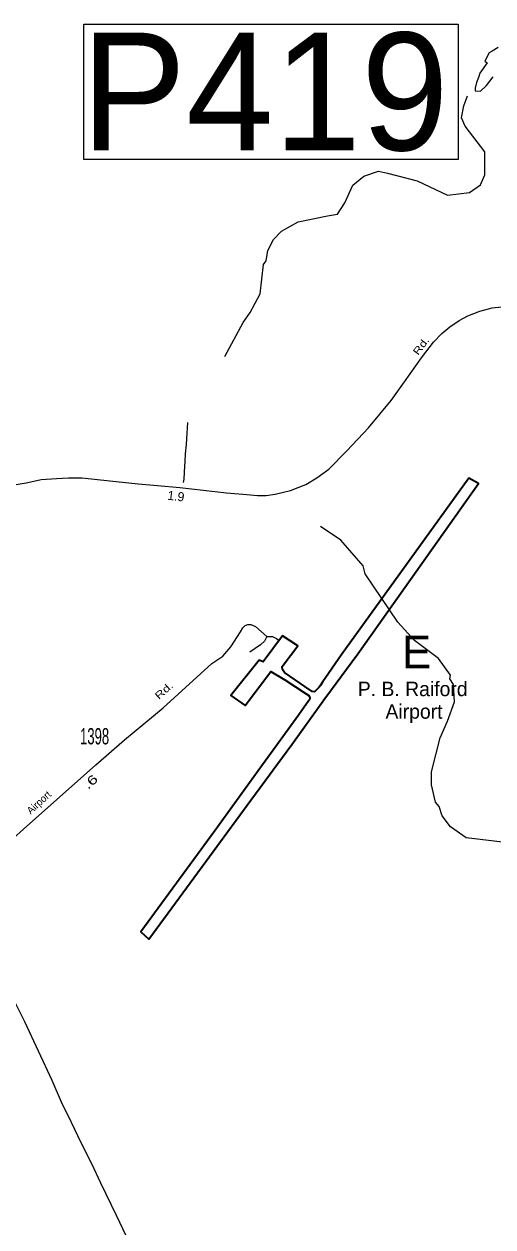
# Model space of a CAD drawing. Extents: x 682813 to 732842, y 106860 to 160619.
# Drawn here: x 701671 to 702966, y 137591 to 140915 of the extents above; entities that cross this region are included whole.
import ezdxf
from ezdxf.enums import TextEntityAlignment as Align

# ---------------------------------------------------------------- set-up
doc = ezdxf.new("R2010")
doc.units = 0
doc.header["$LTSCALE"] = 10
for name, color, linetype, lineweight in [('11', 7, 'Continuous', 40), ('17', 7, 'Continuous', 40), ('31', 7, 'Continuous', 35), ('32', 7, 'Continuous', 25), ('35', 7, 'Continuous', 13), ('55', 7, 'Continuous', 35), ('59', 7, 'Continuous', 13), ('60', 7, 'Continuous', 13)]:
    doc.layers.add(name, color=color, linetype=linetype, lineweight=lineweight)
doc.layers.add('20', color=7, linetype='Continuous')
doc.layers.add('8', color=7, linetype='Continuous')

msp = doc.modelspace()

# ---------------------------------------------------------------- linework, layer by layer
at = {"layer": '31', "lineweight": 25}
msp.add_lwpolyline([(701835.86, 140914.75), (702870.15, 140914.75), (702870.15, 140540.53), (701835.86, 140540.53)], close=True, dxfattribs=at)
at = {"layer": '32'}
for points in [[(701649.57, 139642.42), (701676.51, 139647.58), (701698.29, 139652.17), (701718.36, 139656.18), (701760.49, 139659.62), (701793.73, 139661.34), (701831.57, 139660.77), (701907.81, 139652.74), (701986.05, 139644.71), (702039.36, 139640.12), (702101.27, 139634.39), (702230.53, 139620.05), (702286.14, 139614.88), (702315.37, 139612.02), (702340.02, 139612.59), (702364.1, 139616.03), (702406.8, 139625.78), (702449.22, 139642.99), (702479.89, 139661.34), (702513.14, 139684.86), (702562.15, 139735.34), (702622.62, 139799), (702684.82, 139874.72), (702721.5, 139926.34), (702769.08, 139992.3), (702802.04, 140035.89), (702824.97, 140059.41), (702846.75, 140078.34), (702872.55, 140095.54), (702896.62, 140108.74), (702929.87, 140121.36), (702963.69, 140130.53), (702989.77, 140133.4)], [(701497.21, 138526.38), (701582.44, 138613.05), (701669.06, 138690.71), (701869.31, 138868.22), (701948.31, 138937.56), (702055.37, 139025.96), (702189.83, 139147.87)], [(702526.22, 136368.2), (702486.37, 136446.56), (702411.54, 136604.65), (702358.18, 136719.06), (702306.21, 136826.53), (702228.6, 136990.87), (702178.36, 137094.53), (702128.47, 137195.76), (702060.91, 137335.48), (702004.44, 137455.09), (701970.48, 137529.98), (701926.13, 137622.89), (701882.83, 137712.69), (701857.88, 137766.08), (701829.12, 137823.98), (701802.1, 137880.14), (701774.38, 137936.3), (701748.4, 137996.28), (701672.87, 138158.54), (701634.41, 138235.15), (701602.53, 138301.03), (701497.21, 138526.38)]]:
    msp.add_lwpolyline(points, dxfattribs=at)
at = {"layer": '35'}
for points in [[(702121.94, 139814.26), (702120.34, 139784.39), (702118.29, 139753.3), (702116.11, 139727.71), (702114.55, 139706.94), (702113.04, 139677.08), (702112.03, 139657.53), (702110.32, 139647.76)], [(702189.83, 139147.87), (702220.04, 139168.02), (702241.72, 139194.37), (702268.83, 139235.45), (702275.03, 139247.07), (702281.22, 139253.27), (702288.97, 139255.6), (702297.49, 139255.6), (702309.88, 139250.17), (702341.63, 139223.05), (702341.63, 139223.05), (702335.44, 139209.87), (702323.82, 139199.8), (702294.39, 139179.65)], [(702341.63, 139223.05), (702357.12, 139223.05), (702367.97, 139217.62), (702374.94, 139212.2)]]:
    msp.add_lwpolyline(points, dxfattribs=at)
at = {"layer": '55'}
msp.add_lwpolyline([(702406.95, 139170.3), (702427.36, 139197.1), (702384.62, 139224.6), (702331.35, 139152.35), (702320.23, 139156.99), (702242.41, 139059.26), (702281.95, 139032.46), (702352.1, 139125.63), (702391.64, 139102.65), (702449.95, 139064.74), (702457.37, 139059.64), (702460.24, 139053.49), (702460.22, 139051.59), (702459.22, 139048.05), (702457.86, 139045.5), (702429.64, 139006.16), (702329.47, 138868.01), (702198.11, 138686.03), (701993.25, 138407.1), (702015.92, 138386.46), (702297.23, 138770.15), (702410.12, 138924.34), (702501.5, 139051.64), (702593.09, 139174.45), (702926.17, 139645.1), (702899.76, 139660.55), (702547, 139170.9), (702494.89, 139096.26), (702488.52, 139086.63), (702484.7, 139081.43), (702473.58, 139069.84), (702466.63, 139070.3), (702446.49, 139084.78), (702390.37, 139123.07), (702384.63, 139131.49), (702383.99, 139139.67)], close=True, dxfattribs=at)
at = {"layer": '59'}
for points in [[(702225.81, 139996.08), (702275.81, 140090.08), (702295.62, 140117.89), (702323, 140169.02), (702332.5, 140250.39), (702339.81, 140260.7), (702344.69, 140288.89), (702359.62, 140319.5), (702382.19, 140342.41), (702427.56, 140368.23), (702508.62, 140384.48), (702536.38, 140389.61), (702556.5, 140420.42), (702578.75, 140469.34), (702608.94, 140494.55), (702649.5, 140508.19), (702674.75, 140503.19), (702756.44, 140481.45), (702840.56, 140441.83), (702901.56, 140449.28), (702931.75, 140470.5), (702943.94, 140497.98), (702943.31, 140561.98), (702889.38, 140632.83), (702879, 140655.42), (702886, 140688.7), (702896.06, 140716.11)], [(702815.62, 139161.5), (702749.75, 139211.94), (702703.44, 139262.09), (702613.19, 139395.5), (702607.75, 139418.3), (702546.12, 139488.83), (702489.75, 139526.58)], [(703085.06, 138643.3), (702892.12, 138666.55), (702848.5, 138696.81), (702825.38, 138726.89), (702817.44, 138752.58), (702807.06, 138765.17), (702796.38, 138812.75), (702796.12, 138848.73), (702820.5, 138942.73), (702840.31, 138988.53), (702860.12, 139042.33), (702857.06, 139090.22), (702846.69, 139105.81), (702849.12, 139115.92), (702815.62, 139161.5)]]:
    msp.add_lwpolyline(points, dxfattribs=at)
at = {"layer": '60'}
msp.add_lwpolyline([(702980.64, 140849.89), (702964.26, 140839.88), (702955.15, 140835.32), (702943.32, 140812.55), (702949.69, 140808), (702929.67, 140778.86), (702926.03, 140767.02), (702920.57, 140753.36), (702916.93, 140737.88), (702916.93, 140730.59), (702931.49, 140729.68), (702947.87, 140745.16), (702966.99, 140768.84)], dxfattribs=at)

# ---------------------------------------------------------------- texts
at = {"layer": '11'}
for rotation, width, p in [(53.074, 1.3, (702775.49, 140019.71)), (41.694, 1.35, (702064, 139065.95))]:
    msp.add_text('Rd.', height=20, rotation=rotation, dxfattribs=dict(at, width=width)).set_placement(p, align=Align.CENTER)
msp.add_text('Airport', height=20, rotation=42.305, dxfattribs=at).set_placement((701718.53, 138756.97), align=Align.CENTER)
at = {"layer": '17'}
msp.add_text('1.9', height=25, rotation=353.243, dxfattribs=at).set_placement((702089.1, 139598.11), align=Align.CENTER)
at = {"layer": '17', "width": 1.45}
msp.add_text('.6', height=25, rotation=41.694, dxfattribs=at).set_placement((701862.69, 138812), align=Align.CENTER)
at = {"layer": '20'}
for s, height, p in [('E', 90, (702755.3, 139134.81)), ('P. B. Raiford', 40, (702744.32, 139057.87)), ('Airport', 40, (702747.98, 138995.58))]:
    msp.add_text(s, height=height, dxfattribs=at).set_placement(p, align=Align.CENTER)
at = {"layer": '31'}
msp.add_text('P419', height=325, dxfattribs=at).set_placement((701828.63, 140566.01))
at = {"layer": '8', "width": 0.6}
msp.add_text('1398', height=45, dxfattribs=at).set_placement((701865.79, 138924.63), align=Align.CENTER)

doc.saveas('drawing.dxf')
